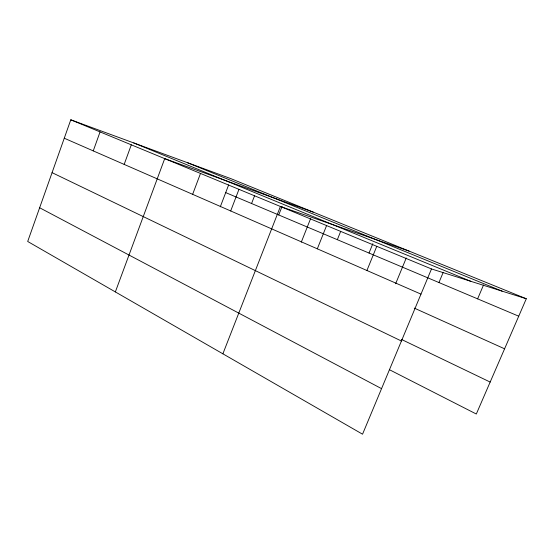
<?xml version="1.0" encoding="UTF-8"?>
<svg xmlns="http://www.w3.org/2000/svg" width="554" height="554" viewBox="0 0 554 554"><rect width="100%" height="100%" fill="white"/><g stroke="black" fill="none" stroke-linecap="round" stroke-linejoin="round"><path stroke-width="0.83" d="M526.3 298.751L231.018 178.693L70.787 119.802L27.7 241.475L362.545 434.197L431.49 268.953L526.3 298.751L476.308 414.025L389.504 369.74M93.252 150.889L100.066 131.907M124.172 164.406L131.305 144.823M115.35 291.923L164.711 158.638L313.183 212.099M192.64 194.329L200.506 173.437M220.291 206.822L228.657 184.877M230.686 210.956L238.968 189.343M251.571 203.512L254.625 195.61M222.881 353.812L280.407 206.476L409.101 251.101M278.731 214.966L282.021 206.538M301.286 242.16L310.697 218.38M317.324 248.822L326.59 225.575M337.338 239.688L340.71 231.288M369.026 253.053L372.842 243.656M366.921 270.497L376.768 246.322M395.618 283.766L406.262 257.984M438.941 282.54L443.221 272.326M477.624 298.855L483.538 284.978M187.314 162.627L502.111 291.148M133.722 142.932L470.796 281.307M70.787 119.802L431.49 268.953M225.707 192.605L518.731 316.196M64.264 138.223L420.985 294.126M414.288 308.114L504.59 348.805M401.262 339.332L490.172 382.066M52.076 172.654L401.415 341.022M39.639 207.757L381.547 388.645"/></g></svg>
